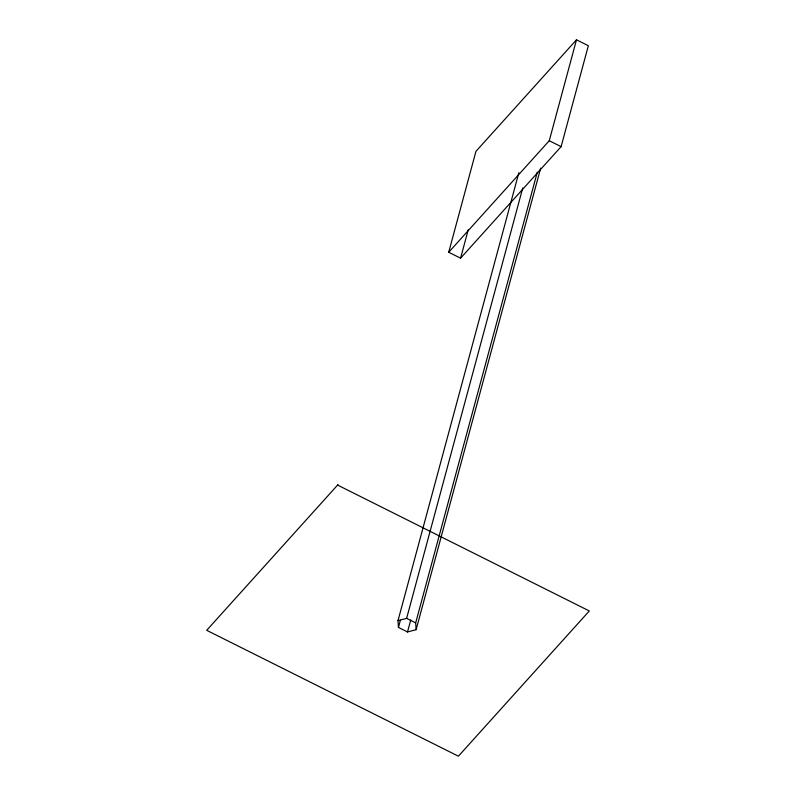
<?xml version="1.0" encoding="UTF-8"?>
<svg xmlns="http://www.w3.org/2000/svg" width="796" height="796" viewBox="0 0 796 796"><rect width="100%" height="100%" fill="white"/><g stroke="black" fill="none" stroke-linecap="round" stroke-linejoin="round"><path stroke-width="1.19" d="M448.725 252.252L475.948 151.339L576.493 39.8L588.343 45.73L561.11 146.643L460.576 258.183L448.725 252.252L549.26 140.713L576.493 39.8M460.576 258.183L468.267 229.696M540.673 168.115L416.119 629.696L407.512 631.964L398.448 627.427L398 620.631L518.853 172.732M398.448 627.427L400.388 620.233M398 620.631L406.617 618.373L522.743 187.956M407.512 631.964L410.746 619.975M416.119 629.696L415.671 622.91L537.31 172.105M338.011 484.615L206.691 630.313L458.406 756.2L589.309 610.96L337.594 485.072M549.26 140.713L561.11 146.643M406.617 618.373L415.671 622.91"/></g></svg>
